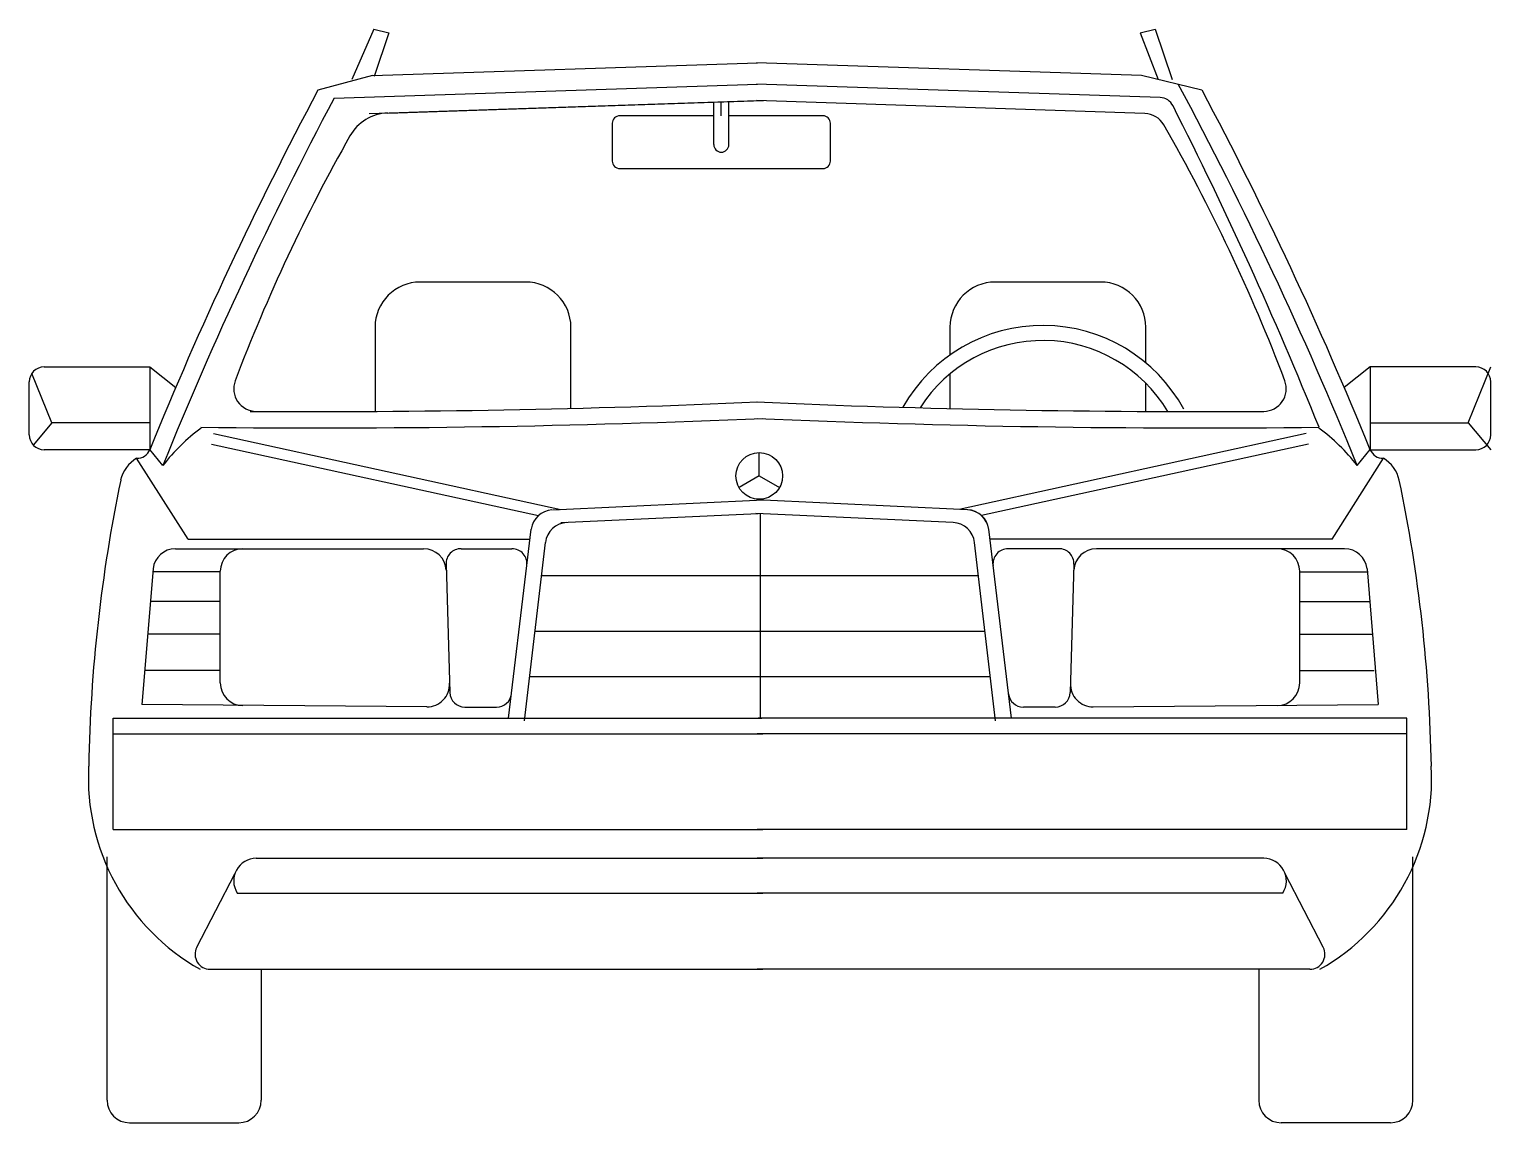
# Model space of a CAD drawing. Extents: x -97 to 97, y 1 to 146.
import ezdxf

# ---------------------------------------------------------------- set-up
doc = ezdxf.new("R2010")
doc.units = 0
doc.header["$LTSCALE"] = 25
doc.header["$MEASUREMENT"] = 0
doc.layers.get('0').update_dxf_attribs({"linetype": 'CONTINUOUS'})

msp = doc.modelspace()

# ---------------------------------------------------------------- linework, layer by layer
at = {"color": 0, "linetype": 'ByBlock'}
for p, q in [((-51.17, 145.85), (-54.07, 139.16)), ((-51.17, 145.85), (-49.17, 145.35)), ((50.58, 145.35), (52.58, 145.85)), ((52.58, 145.85), (54.81, 139.16)), ((-49.17, 145.35), (-51.1, 139.58)), ((50.58, 145.35), (52.95, 139.16)), ((-51.34, 139.68), (-0.21, 141.39)), ((50.77, 139.68), (-0.36, 141.39)), ((-51.34, 139.68), (-58.58, 137.75)), ((-56.43, 136.68), (-0.21, 138.57)), ((53.22, 136.77), (-0.36, 138.57)), ((58.79, 137.75), (50.77, 139.68)), ((-51.77, 134.66), (-0.21, 136.39)), ((-49.32, 134.72), (0.57, 136.39)), ((-6.03, 130.52), (-6.03, 136.2)), ((-5.03, 134.35), (-5.03, 136.2)), ((-4.03, 130.52), (-4.03, 136.2)), ((51.21, 134.66), (-0.36, 136.39)), ((-6.03, 134.35), (-18.5, 134.35)), ((8.45, 134.35), (-4.03, 134.35)), ((-19.5, 133.35), (-19.5, 128.34)), ((9.45, 128.34), (9.45, 133.35)), ((-5.03, 129.52), (-5.03, 129.52)), ((-18.5, 127.34), (8.45, 127.34)), ((-31, 112.27), (-45, 112.27)), ((45.33, 112.27), (31.33, 112.27)), ((-51, 106.27), (-51, 95.09)), ((-25, 95.5), (-25, 106.27)), ((25.33, 106.27), (25.33, 102.58)), ((51.33, 101.54), (51.33, 106.27)), ((-94.92, 101), (-80.92, 101)), ((-80.92, 101), (-80.92, 90)), ((-80.92, 101), (-77.47, 98.26)), ((81.13, 101), (77.68, 98.26)), ((81.13, 101), (81.13, 90)), ((95.13, 101), (81.13, 101)), ((94.11, 93.59), (97.13, 101)), ((-96.92, 92), (-96.92, 99)), ((-93.9, 93.59), (-96.56, 100.13)), ((25.33, 100.06), (25.33, 95.47)), ((97.13, 92), (97.13, 99)), ((51.33, 95.09), (51.33, 98.83)), ((-93.9, 93.59), (-96.38, 90.63)), ((-80.92, 93.59), (-93.9, 93.59)), ((81.13, 93.59), (94.11, 93.59)), ((94.11, 93.59), (97.13, 90)), ((-72.43, 92.15), (-26.34, 82.08)), ((72.64, 92.15), (26.55, 82.08)), ((-80.92, 90), (-94.92, 90)), ((-79.17, 87.93), (-80.91, 90.02)), ((-72.73, 90.74), (-29.3, 81.25)), ((0.01, 86.52), (0.01, 89.62)), ((72.95, 90.74), (29.51, 81.25)), ((79.38, 87.93), (81.12, 90.02)), ((81.13, 90), (95.13, 90)), ((-75.83, 78.12), (-82.66, 88.87)), ((76.05, 78.12), (82.87, 88.87)), ((0.01, 86.52), (-2.67, 84.97)), ((0.01, 86.52), (2.7, 84.97)), ((-27.43, 82.03), (0.57, 83.33)), ((-26.32, 80.33), (-0.13, 81.54)), ((25.75, 80.33), (-0.44, 81.54)), ((27.64, 82.03), (-0.36, 83.33)), ((0.11, 81.52), (0.11, 54.34)), ((-75.83, 78.12), (-30.47, 78.12)), ((-31.16, 54.02), (-28.38, 77.69)), ((-30.84, 74.62), (-30.26, 79.47)), ((31.37, 54.02), (28.59, 77.69)), ((33.49, 54.34), (30.48, 79.47)), ((76.05, 78.12), (30.68, 78.12)), ((-77.5, 76.86), (-44.55, 76.86)), ((-39.58, 76.86), (-32.83, 76.86)), ((39.79, 76.86), (33.04, 76.86)), ((77.72, 76.86), (44.77, 76.86)), ((-80.48, 74.2), (-81.96, 56.15)), ((-71.55, 73.77), (-80.53, 73.77)), ((-71.55, 59.03), (-71.55, 73.86)), ((-41.58, 74.8), (-41.08, 57.76)), ((-33.27, 54.34), (-30.84, 74.62)), ((41.79, 74.8), (41.29, 57.76)), ((71.76, 59.03), (71.76, 73.86)), ((71.76, 73.77), (80.75, 73.77)), ((80.7, 74.2), (82.17, 56.15)), ((-28.89, 73.31), (29.1, 73.3)), ((-71.55, 69.86), (-80.84, 69.86)), ((71.76, 69.86), (81.05, 69.86)), ((-71.55, 65.51), (-81.19, 65.51)), ((29.98, 65.85), (-29.77, 65.85)), ((71.76, 65.51), (81.41, 65.51)), ((-71.55, 60.69), (-81.59, 60.69)), ((71.76, 60.69), (81.65, 60.69)), ((-30.47, 59.88), (30.68, 59.88)), ((-85.79, 39.57), (-85.79, 54.34)), ((-85.79, 54.34), (0.34, 54.34)), ((-44.14, 55.85), (-81.96, 56.15)), ((-39.08, 55.82), (-34.87, 55.82)), ((86, 54.34), (-0.12, 54.34)), ((39.29, 55.82), (35.08, 55.82)), ((44.35, 55.85), (82.17, 56.15)), ((86, 39.57), (86, 54.34)), ((-85.79, 52.26), (0.5, 52.26)), ((86, 52.26), (-0.28, 52.26)), ((-85.79, 39.57), (0.5, 39.57)), ((86, 39.57), (-0.28, 39.57)), ((-86.59, 3.62), (-86.59, 35.93)), ((-66.77, 35.74), (0.5, 35.74)), ((66.99, 35.74), (-0.29, 35.74)), ((86.8, 3.62), (86.8, 35.93)), ((-74.68, 23.92), (-69.63, 33.66)), ((74.89, 23.92), (69.84, 33.66)), ((-69.3, 31.12), (0.5, 31.12)), ((69.52, 31.12), (-0.29, 31.12)), ((-72.9, 21), (-66.11, 21)), ((-66.11, 21), (0.5, 21)), ((-66.11, 21), (-66.11, 3.62)), ((66.32, 21), (-0.28, 21)), ((73.11, 21), (66.32, 21)), ((66.32, 21), (66.32, 3.62)), ((-83.59, 0.62), (-69.11, 0.62)), ((83.8, 0.62), (69.32, 0.62))]:
    msp.add_line(p, q, dxfattribs=at)
msp.add_circle((0.01, 86.52), 3.1, dxfattribs=at)
for centre, radius, start, end in [((-395.5, -103.85), 512.14, 21.9908, 28.2485), ((395.71, -103.85), 514.54, 151.9952, 157.8684), ((395.71, -103.85), 514.54, 151.9952, 157.8684), ((395.71, -103.85), 512.14, 151.9878, 158.0092), ((395.71, -103.85), 512.14, 151.9878, 158.0092), ((53.16, 134.77), 2, 26.8796, 88.076), ((-395.5, -103.85), 514.54, 22.1316, 28.0048), ((-49.12, 128.72), 6, 91.924, 150.52), ((-18.5, 133.35), 1, 90, 180), ((8.45, 133.35), 1, 0, 90), ((51.11, 131.66), 3, 29.8953, 88.076), ((-433.21, -111.76), 547.28, 21.9696, 26.8796), ((-150.66, 15.66), 235.74, 20.7454, 29.8953), ((150.88, 15.66), 235.74, 150.52, 159.2546), ((-5.03, 130.52), 1, 180, 270), ((-5.03, 130.52), 1, 270, 0), ((-18.5, 128.34), 1, 180, 270), ((8.45, 128.34), 1, 270, 0), ((-45, 106.27), 6, 90, 180), ((-31, 106.27), 6, 0, 90), ((31.33, 106.27), 6, 90, 180), ((45.33, 106.27), 6, 0, 90), ((37.65, 85.19), 21.32, 28.5174, 150.6292), ((37.65, 85.19), 19.32, 30.8029, 147.46), ((-94.92, 99), 2, 90, 180), ((95.13, 99), 2, 0, 90), ((-66.77, 98.1), 3, 159.2546, 269.6268), ((66.98, 98.1), 3, 270.3732, 20.7454), ((-58.8, 1442.27), 1347.2, 269.62676, 272.49235), ((58.23, 1442.27), 1347.2, 267.50765, 270.37324), ((-58.02, 1442.27), 1349.37, 269.31639, 272.48543), ((58.23, 1442.27), 1349.37, 267.51457, 270.68361), ((-94.92, 92), 2, 180, 270), ((-59.38, 72.75), 24.93, 126.1623, 142.5138), ((59.6, 72.75), 24.93, 37.4862, 53.8377), ((95.13, 92), 2, 270, 0), ((-82.6, 90.69), 1.83, 268.2917, 338.2065), ((82.82, 90.69), 1.83, 201.7935, 271.7083), ((-80.21, 84.86), 4.7, 121.4249, 166.3578), ((80.42, 84.86), 4.7, 13.6422, 58.5751), ((114.52, 44.42), 203.57, 168.2232, 178.9977), ((-114.3, 44.42), 203.57, 1.0023, 11.7768), ((-27.3, 79.02), 3, 94.0284, 171.3846), ((27.51, 79.04), 3, 6.8328, 87.3574), ((27.51, 79.02), 3, 8.6154, 85.9716), ((-25.4, 77.34), 3, 92.6426, 173.2965), ((25.61, 77.34), 3, 6.7035, 87.3574), ((-77.5, 73.86), 3, 90, 173.4182), ((-68.55, 73.86), 3, 90, 180), ((-44.55, 73.86), 3, 2.5829, 90), ((-39.58, 74.86), 2, 90, 181.6792), ((-32.83, 74.86), 2, 353.1672, 90), ((33.04, 74.86), 2, 90, 186.8328), ((39.79, 74.86), 2, 358.3208, 90), ((44.77, 73.86), 3, 90, 177.4171), ((68.76, 73.86), 3, 0, 90), ((77.72, 73.86), 3, 6.5818, 90), ((-68.55, 59.03), 3, 180, 269.5124), ((-44.11, 58.85), 3, 269.5124, 2.5829), ((44.33, 58.85), 3, 177.4171, 270.4876), ((68.76, 59.03), 3, 270.4876, 360), ((-39.08, 57.82), 2, 181.6792, 270), ((-34.87, 57.82), 2, 270, 353.1672), ((35.08, 57.82), 2, 186.8328, 270), ((39.29, 57.82), 2, 270, 358.3208), ((-59.9, 46.41), 29.17, 176.9114, 240.5742), ((60.11, 46.41), 29.17, 299.4258, 3.0886), ((-66.77, 32.74), 3, 90, 212.3871), ((66.99, 32.74), 3, 327.6129, 90), ((-72.9, 23), 2, 152.5978, 270), ((73.11, 23), 2, 270, 27.4022), ((-83.59, 3.62), 3, 180, 270), ((-69.11, 3.62), 3, 270, 0), ((69.32, 3.62), 3, 180, 270), ((83.8, 3.62), 3, 270, 0)]:
    msp.add_arc(centre, radius, start, end, dxfattribs=at)

doc.saveas('drawing.dxf')
